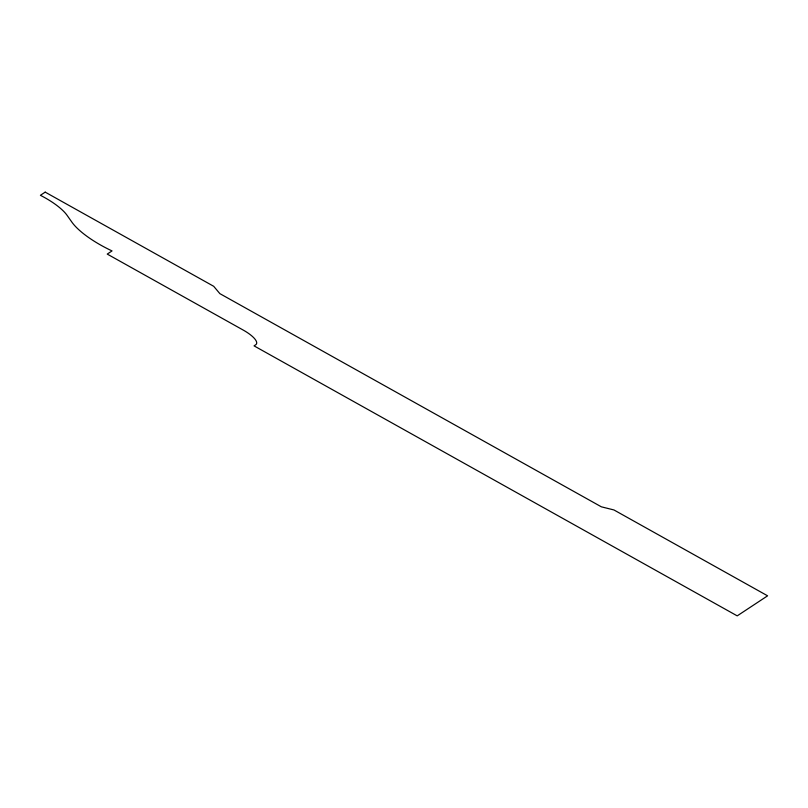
<?xml version="1.0" encoding="UTF-8"?>
<svg xmlns="http://www.w3.org/2000/svg" width="808" height="808" viewBox="0 0 808 808"><rect width="100%" height="100%" fill="white"/><g stroke="black" fill="none" stroke-linecap="round" stroke-linejoin="round"><path stroke-width="1.21" d="M45.197 192.132L40.4 195.304A40.188 12.352 26 0 1 67.054 215.302L71.902 222.149A52.762 16.221 26 0 0 112.039 250.924L107.242 254.086L243.279 330.108A21.816 6.706 26 0 1 255.651 344.814L254.045 345.864L737.209 615.868L767.6 595.819L613.928 509.949L601.354 506.818L219.867 293.637L213.686 286.284L45.197 192.132"/></g></svg>
